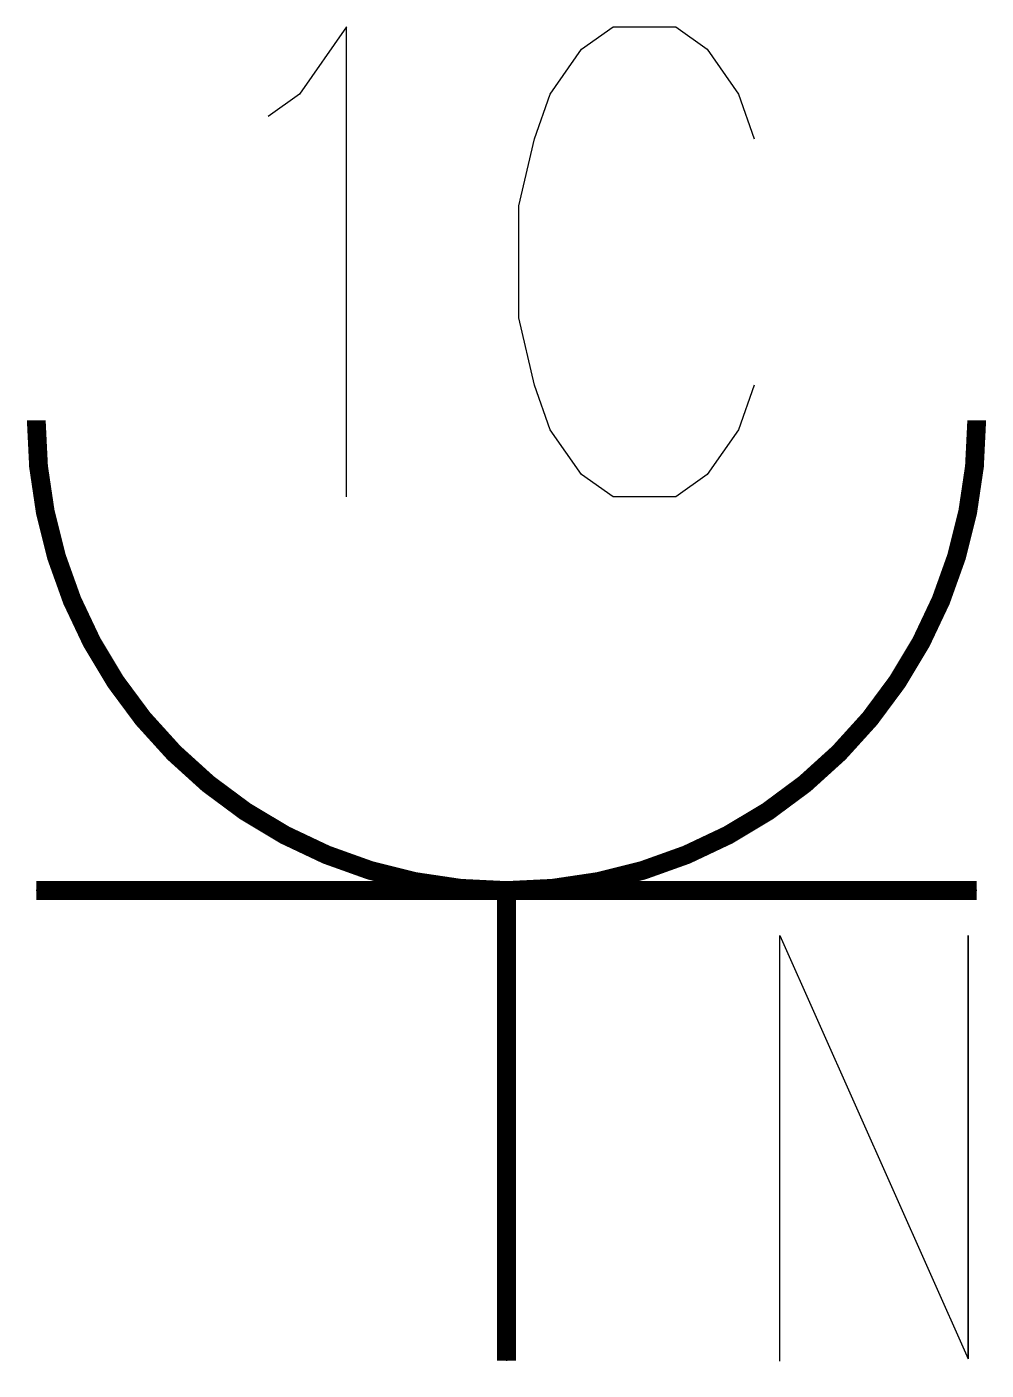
# Model space of a CAD drawing. Extents: x -255 to 255, y -5 to 709.
import ezdxf

# ---------------------------------------------------------------- set-up
doc = ezdxf.new("R2010")
doc.units = 0
doc.header["$LTSCALE"] = 1000
doc.header["$MEASUREMENT"] = 0
doc.layers.add('TJ(电气专业D)', color=142, linetype='Continuous')

# ---------------------------------------------------------------- blocks, each defined once
blk = doc.blocks.new('HC002694005706N')
at = {"layer": 'TJ(电气专业D)'}
for p, q in [((-0.8506, 7.0924), (-1.1005, 6.7353)), ((-0.8506, 4.5926), (-0.8506, 7.0924)), ((0.3994, 6.9734), (0.5663, 7.0924)), ((0.5663, 7.0924), (0.8997, 7.0924)), ((0.8997, 7.0924), (1.0661, 6.9734)), ((0.2329, 6.7353), (0.3994, 6.9734)), ((1.0661, 6.9734), (1.233, 6.7353)), ((-1.1005, 6.7353), (-1.267, 6.6162)), ((0.1495, 6.4973), (0.2329, 6.7353)), ((1.233, 6.7353), (1.3161, 6.4973)), ((0.0661, 6.14), (0.1495, 6.4973)), ((0.0661, 5.5449), (0.0661, 6.14)), ((0.1495, 5.1877), (0.0661, 5.5449)), ((0.2329, 4.9496), (0.1495, 5.1877)), ((1.3161, 5.1877), (1.233, 4.9496)), ((0.3994, 4.7115), (0.2329, 4.9496)), ((1.233, 4.9496), (1.0661, 4.7115)), ((0.5663, 4.5926), (0.3994, 4.7115)), ((1.0661, 4.7115), (0.8997, 4.5926)), ((0.8997, 4.5926), (0.5663, 4.5926)), ((2.5, 2.5), (-2.5, 2.5)), ((0, 2.5), (0, 0)), ((1.4534, -0.0031), (1.4534, 2.2607)), ((1.4534, 2.2607), (2.4537, 0.0108)), ((2.4537, 2.2607), (2.4537, 0.0108))]:
    blk.add_line(p, q, dxfattribs=at)
at = {"layer": 'TJ(电气专业D)', "const_width": 0.1}
blk.add_lwpolyline([(-2.5, 5, 0.198912), (-1.7678, 3.2322, 0.198912), (0, 2.5, 0.198912), (1.7678, 3.2322, 0.198912), (2.5, 5)], format="xyb", dxfattribs=at)
for points in [[(2.5, 2.5), (-2.5, 2.5)], [(0, 2.5), (0, 0)]]:
    blk.add_lwpolyline(points, dxfattribs=at)
at = {"layer": 'TJ(电气专业D)'}
for start, end in [(180, 225), (315, 0), (225, 270), (270, 315)]:
    blk.add_arc((0, 5), 2.5, start, end, dxfattribs=at)

msp = doc.modelspace()

# ---------------------------------------------------------------- linework, layer by layer
at = {"layer": 'TJ(电气专业D)'}
for p, q in [((145.34, -0.31), (145.34, 226.07)), ((145.34, 226.07), (245.37, 1.08)), ((245.37, 1.08), (245.37, 226.07))]:
    msp.add_line(p, q, dxfattribs=at)

# ---------------------------------------------------------------- block references
at = {"layer": 'TJ(电气专业D)', "xscale": 100, "yscale": 100, "zscale": 100}
msp.add_blockref('HC002694005706N', (0, 0), dxfattribs=at)

doc.saveas('drawing.dxf')
